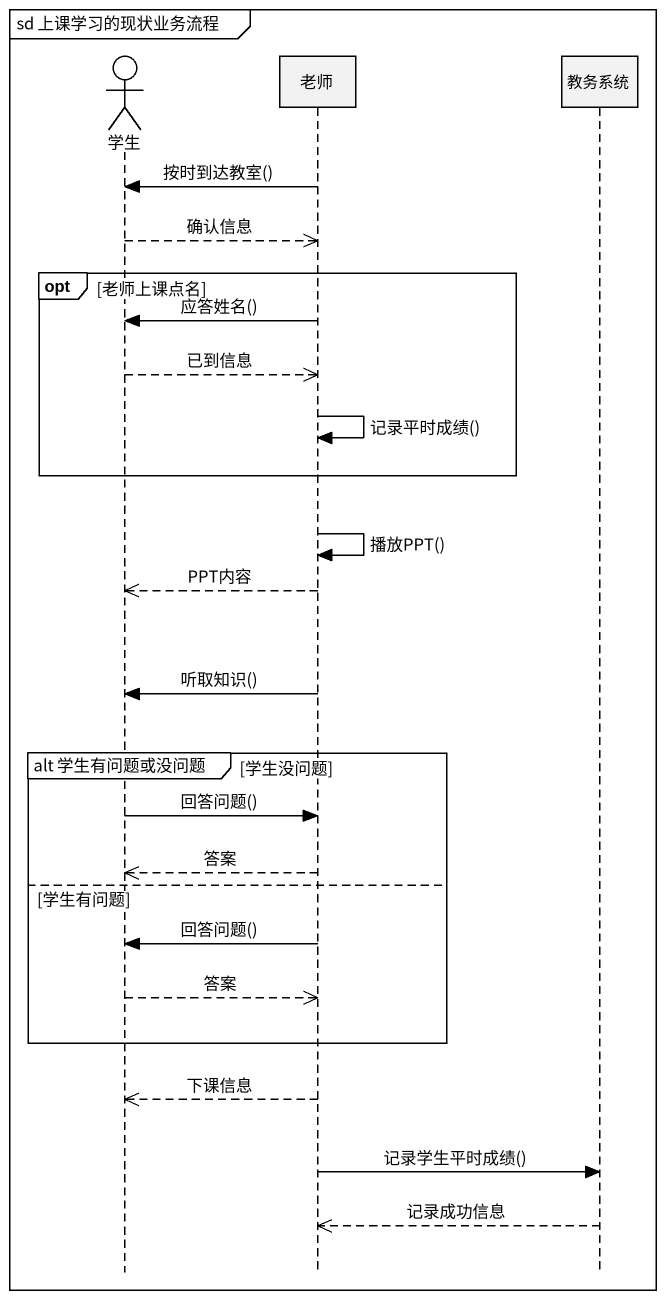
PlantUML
@startuml
mainframe sd 上课学习的现状业务流程
hide footbox
actor 学生
participant 老师
participant 教务系统

老师 -> 学生 : 按时到达教室()
学生 -->> 老师 : 确认信息
opt 老师上课点名
  老师 -> 学生 : 应答姓名()
  学生 -->> 老师 : 已到信息
  老师 -> 老师 : 记录平时成绩()
end
老师 -> 老师 : 播放PPT()
老师 -->> 学生 : PPT内容
老师 -> 学生 : 听取知识()
group alt 学生有问题或没问题 [学生没问题]
  学生 -> 老师 : 回答问题()
  老师 -->> 学生 : 答案
else 学生有问题
  老师 -> 学生 : 回答问题()
  学生 -->> 老师 : 答案
end
老师 -->> 学生 : 下课信息
老师 -> 教务系统 : 记录学生平时成绩()
教务系统 -->> 老师 : 记录成功信息
@enduml
